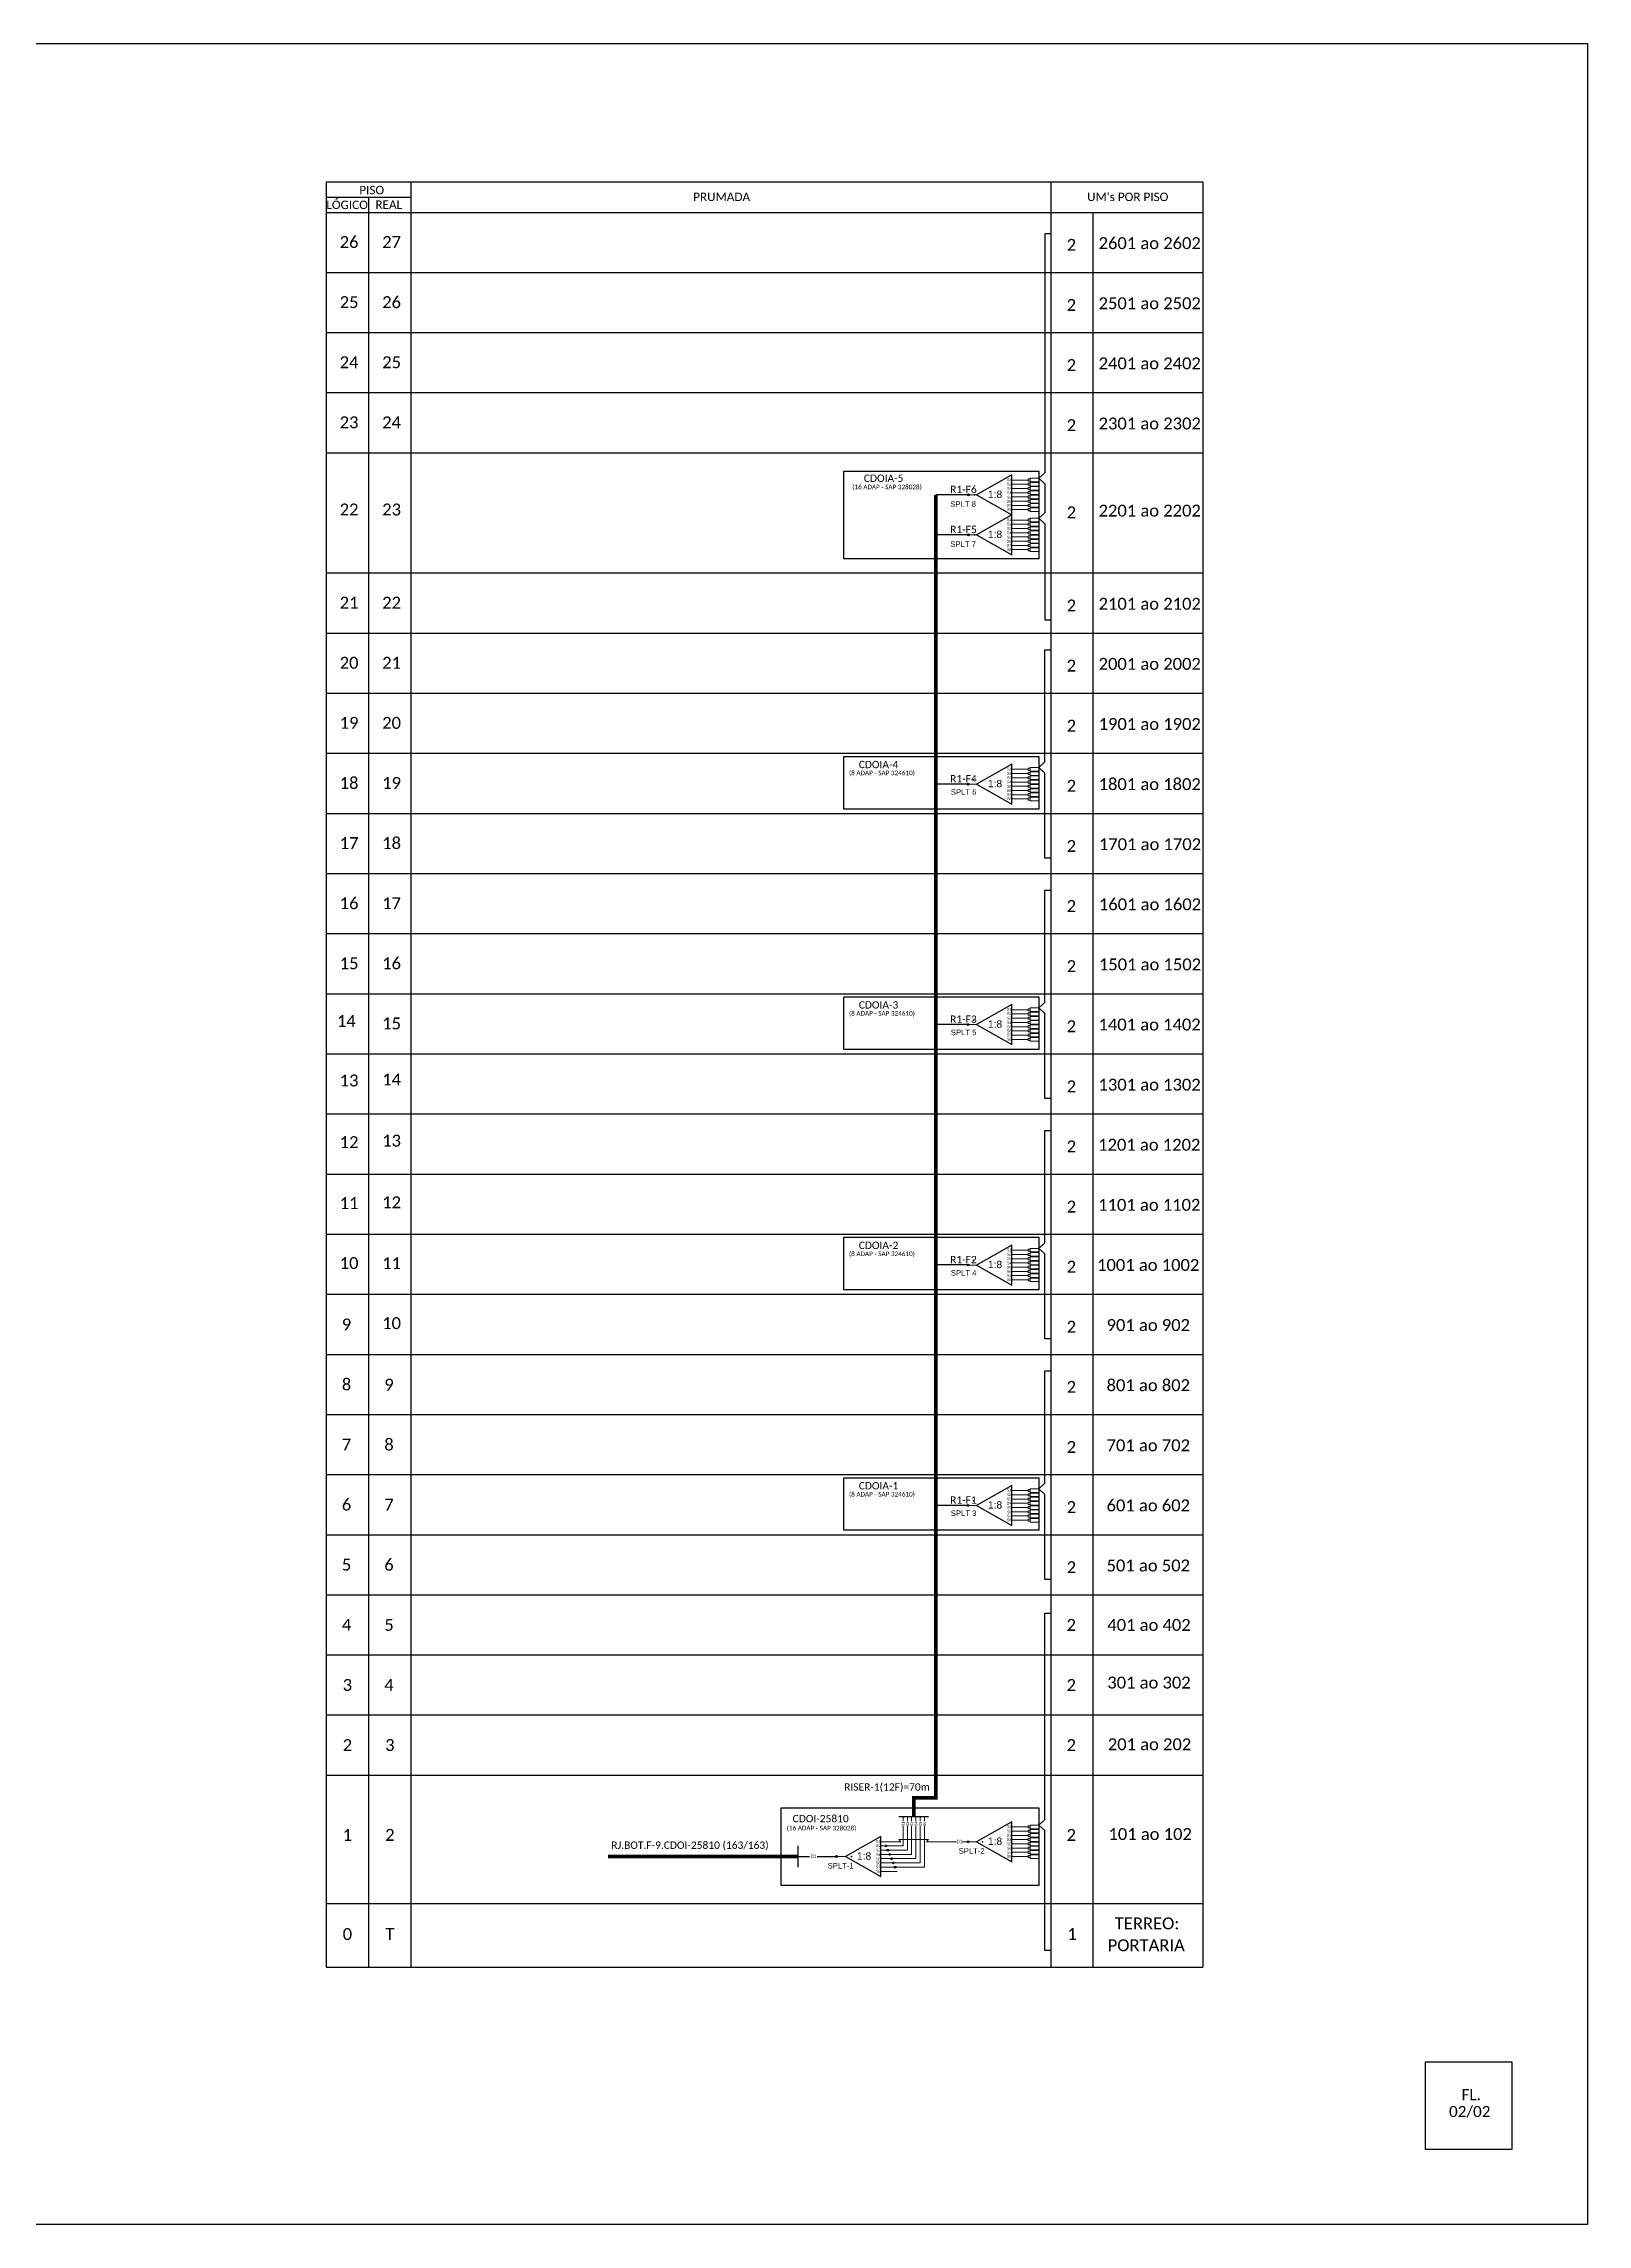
# Model space of a CAD drawing. Extents: x -4 to 1788, y 1 to 595.
# Drawn here: x 1368 to 1788, y 1 to 595 of the extents above; entities that cross this region are included whole.
import ezdxf
from ezdxf.enums import TextEntityAlignment as Align

# ---------------------------------------------------------------- set-up
doc = ezdxf.new("R2010")
doc.units = 0
doc.styles.add('ARIAL', font='arial.ttf')
doc.styles.add('WMF-Calibri0', font='calibri.ttf')

# ---------------------------------------------------------------- blocks, each defined once
blk = doc.blocks.new('SPLT_1-8_SC-APC')
at = {"color": 1}
blk.add_lwpolyline([(-7.37, -2.1), (-17.04, -7.55), (-7.37, -13), (-7.37, -2.1)], dxfattribs=at)
at = {"color": 3, "lineweight": 0}
for points in [[(-2.99, -3.51), (-7.37, -3.51)], [(-7.37, -4.66), (-2.99, -4.66)], [(-7.37, -5.82), (-2.99, -5.82)], [(-2.41, -3.02), (-2.41, -4)], [(-2.41, -3.02), (0, -3.02)], [(-2.41, -4), (0, -4)], [(-2.41, -4.17), (-2.41, -5.16)], [(-2.41, -4.17), (0, -4.17)], [(-2.41, -5.16), (0, -5.16)], [(-2.41, -5.32), (-2.41, -6.31)], [(-2.41, -5.32), (0, -5.32)], [(-7.37, -6.97), (-2.99, -6.97)], [(-7.37, -8.12), (-2.99, -8.12)], [(-7.37, -9.28), (-2.99, -9.28)], [(-7.37, -10.43), (-2.99, -10.43)], [(-7.37, -11.58), (-2.99, -11.58)], [(-2.41, -6.31), (0, -6.31)], [(-2.41, -6.48), (-2.41, -7.46)], [(-2.41, -6.48), (0, -6.48)], [(-2.41, -7.46), (0, -7.46)], [(-2.41, -7.63), (-2.41, -8.62)], [(-2.41, -7.63), (0, -7.63)], [(-2.41, -8.62), (0, -8.62)], [(-2.41, -8.78), (-2.41, -9.77)], [(-2.41, -8.78), (0, -8.78)], [(-2.41, -9.77), (0, -9.77)], [(-2.41, -9.94), (-2.41, -10.92)], [(-2.41, -9.94), (0, -9.94)], [(-2.41, -10.92), (0, -10.92)], [(-2.41, -11.09), (-2.41, -12.08)], [(-2.41, -11.09), (0, -11.09)], [(-2.41, -12.08), (0, -12.08)]]:
    blk.add_lwpolyline(points, dxfattribs=at)
for points in [[(-2.99, -3.22), (-2.41, -3.22), (-2.41, -3.8), (-2.99, -3.8)], [(-2.99, -4.38), (-2.41, -4.38), (-2.41, -4.95), (-2.99, -4.95)], [(-2.99, -5.53), (-2.41, -5.53), (-2.41, -6.1), (-2.99, -6.1)], [(-2.99, -6.68), (-2.41, -6.68), (-2.41, -7.26), (-2.99, -7.26)], [(-2.99, -7.84), (-2.41, -7.84), (-2.41, -8.41), (-2.99, -8.41)], [(-2.99, -8.99), (-2.41, -8.99), (-2.41, -9.56), (-2.99, -9.56)], [(-2.99, -10.14), (-2.41, -10.14), (-2.41, -10.72), (-2.99, -10.72)], [(-2.99, -11.3), (-2.41, -11.3), (-2.41, -11.87), (-2.99, -11.87)]]:
    blk.add_lwpolyline(points, close=True, dxfattribs=at)
at = {"color": 1, "lineweight": 0}
blk.add_lwpolyline([(-17.04, -7.55), (-19.26, -7.55)], dxfattribs=at)
at = {"color": 1, "style": 'ARIAL'}
for s, height, p in [('S1', 0.75, (-8.74, -3.78)), ('S2', 0.75, (-8.74, -4.97)), ('S3', 0.75, (-8.74, -6.18)), ('1:8', 2, (-13.91, -8.4)), ('S4', 0.75, (-8.74, -7.36)), ('S5', 0.75, (-8.74, -8.57)), ('S6', 0.75, (-8.74, -9.69)), ('S7', 0.75, (-8.74, -10.78)), ('S8', 0.75, (-8.74, -11.9))]:
    blk.add_text(s, height=height, dxfattribs=at).set_placement(p)
blk = doc.blocks.new('SPLITTER FUTURO')
blk.add_point((0, 0))
at = {"style": 'ARIAL', "text_generation_flag": 6, "flags": 4}
for tag, p, height in [('SPLT', (-6.22, -4.1), 1.5), ('INSTAL.', (-6.25, -6.09), 1.25)]:
    blk.add_attdef(tag, p, '', height=height, rotation=180, dxfattribs=at)
blk = doc.blocks.new('SPLITTER_')
blk.add_point((0, 0))
at = {"style": 'ARIAL', "flags": 4}
blk.add_attdef('SPLT', (0, -3.26), '', height=1.5, dxfattribs=at)

msp = doc.modelspace()

# ---------------------------------------------------------------- hatches: boundary and pattern name
h = msp.add_hatch(color=3)
h.dxf.hatch_style = 1
edge = h.paths.add_edge_path()
edge.add_arc((1619.85, 472.35), 0.256, 0, 360)
h = msp.add_hatch(color=3)
h.dxf.hatch_style = 1
edge = h.paths.add_edge_path()
edge.add_arc((1619.85, 461.46), 0.256, 0, 360)
h = msp.add_hatch(color=3)
h.dxf.hatch_style = 1
edge = h.paths.add_edge_path()
edge.add_arc((1619.82, 393.55), 0.242, 0, 360)
h = msp.add_hatch(color=3)
h.dxf.hatch_style = 1
edge = h.paths.add_edge_path()
edge.add_arc((1619.82, 328.06), 0.242, 0, 360)
h = msp.add_hatch(color=3)
h.dxf.hatch_style = 1
edge = h.paths.add_edge_path()
edge.add_arc((1619.82, 262.58), 0.242, 0, 360)
h = msp.add_hatch(color=3)
h.dxf.hatch_style = 1
edge = h.paths.add_edge_path()
edge.add_arc((1619.82, 197.09), 0.242, 0, 360)
h = msp.add_hatch(color=3)
h.dxf.hatch_style = 1
edge = h.paths.add_edge_path()
edge.add_arc((1583.91, 101.46), 0.242, 0, 360)
h = msp.add_hatch(color=3)
h.dxf.hatch_style = 1
edge = h.paths.add_edge_path()
edge.add_arc((1597.41, 104.34), 0.242, 0, 360)
h = msp.add_hatch(color=3)
h.dxf.hatch_style = 1
edge = h.paths.add_edge_path()
edge.add_arc((1597.91, 103.18), 0.242, 0, 360)
h = msp.add_hatch(color=3)
h.dxf.hatch_style = 1
edge = h.paths.add_edge_path()
edge.add_arc((1598.41, 102.03), 0.242, 0, 360)
h = msp.add_hatch(color=3)
h.dxf.hatch_style = 1
edge = h.paths.add_edge_path()
edge.add_arc((1598.91, 100.88), 0.242, 0, 360)
h = msp.add_hatch(color=3)
h.dxf.hatch_style = 1
edge = h.paths.add_edge_path()
edge.add_arc((1619.82, 105.49), 0.242, 0, 360)
h = msp.add_hatch(color=3)
h.dxf.hatch_style = 1
edge = h.paths.add_edge_path()
edge.add_arc((1599.41, 99.72), 0.242, 0, 360)
h = msp.add_hatch(color=3)
h.dxf.hatch_style = 1
edge = h.paths.add_edge_path()
edge.add_arc((1599.91, 98.57), 0.242, 0, 360)

# ---------------------------------------------------------------- linework, layer by layer
at = {"color": 5}
for p, q in [((1619.82, 393.55), (1610.61, 393.55)), ((1619.82, 328.06), (1610.61, 328.06)), ((1619.82, 262.58), (1610.61, 262.58)), ((1619.82, 197.09), (1610.61, 197.09))]:
    msp.add_line(p, q, dxfattribs=at)
at = {"color": 7}
msp.add_lwpolyline([(947.45, 595.26), (1788.45, 595.26), (1788.45, 1.26), (947.45, 1.26)], close=True, dxfattribs=at)
at = {"color": 0}
for points in [[(1683.73, 557.53), (1444.91, 557.53)], [(1444.91, 553.42), (1468.06, 553.42)], [(1444.91, 549.3), (1683.73, 549.3)]]:
    msp.add_lwpolyline(points, dxfattribs=at)
for points in [[(1444.91, 557.53), (1444.91, 71.31)], [(1456.49, 553.42), (1456.49, 71.31)], [(1468.06, 71.31), (1468.06, 557.53)], [(1642.3, 557.53), (1642.3, 71.31)], [(1683.73, 557.53), (1683.73, 71.31)], [(1653.87, 71.31), (1653.87, 549.3)], [(1444.91, 532.93), (1683.73, 532.93)], [(1444.91, 516.56), (1683.73, 516.56)], [(1444.91, 500.19), (1683.73, 500.19)], [(1444.91, 483.82), (1683.73, 483.82)], [(1444.91, 451.07), (1683.73, 451.07)], [(1444.91, 434.7), (1683.73, 434.7)], [(1444.91, 418.33), (1683.73, 418.33)], [(1444.91, 401.96), (1683.73, 401.96)], [(1444.91, 385.58), (1683.73, 385.58)], [(1444.91, 369.21), (1683.73, 369.21)], [(1444.91, 352.84), (1683.73, 352.84)], [(1444.91, 336.47), (1683.73, 336.47)], [(1444.91, 320.1), (1683.73, 320.1)], [(1444.91, 303.73), (1683.73, 303.73)], [(1444.91, 287.35), (1683.73, 287.35)], [(1444.91, 270.98), (1683.73, 270.98)], [(1444.91, 254.61), (1683.73, 254.61)], [(1444.91, 238.24), (1683.73, 238.24)], [(1444.91, 221.87), (1683.73, 221.87)], [(1444.91, 205.49), (1683.73, 205.49)], [(1444.91, 189.12), (1683.73, 189.12)], [(1444.91, 172.75), (1683.73, 172.75)], [(1444.91, 156.38), (1683.73, 156.38)], [(1444.91, 140.01), (1683.73, 140.01)], [(1444.91, 123.63), (1683.73, 123.63)], [(1444.91, 88.68), (1683.73, 88.68)], [(1444.91, 71.31), (1683.73, 71.31)]]:
    msp.add_lwpolyline(points)
at = {"color": 3}
for points in [[(1642.31, 543.49), (1640.66, 543.49), (1640.65, 478.39), (1639.08, 476.88), (1640.65, 475.37), (1640.65, 467.49), (1639.08, 465.99), (1640.65, 464.48), (1640.65, 438.31), (1642.3, 438.3)], [(1642.3, 373.41), (1640.65, 373.41), (1640.64, 396.57), (1639.08, 398.08), (1640.64, 399.59), (1640.64, 430.18), (1642.3, 430.18)], [(1642.3, 307.93), (1640.65, 307.93), (1640.64, 331.09), (1639.08, 332.59), (1640.64, 334.1), (1640.64, 364.7), (1642.3, 364.7)], [(1642.3, 242.44), (1640.65, 242.44), (1640.64, 265.6), (1639.08, 267.11), (1640.64, 268.61), (1640.64, 299.21), (1642.3, 299.21)], [(1642.3, 176.95), (1640.65, 176.95), (1640.64, 200.11), (1639.08, 201.62), (1640.64, 203.13), (1640.64, 233.72), (1642.3, 233.72)], [(1642.3, 75.82), (1640.65, 75.82), (1640.64, 108.51), (1639.08, 110.02), (1640.64, 111.52), (1640.64, 167.7), (1642.3, 167.7)], [(1573.45, 101.47), (1576.61, 101.47)], [(1578.68, 101.46), (1583.91, 101.46)]]:
    msp.add_lwpolyline(points, dxfattribs=at)
at = {"color": 1}
for points in [[(1585.95, 478.78), (1639.08, 478.78), (1639.08, 454.89), (1585.95, 454.89)], [(1585.95, 401.1), (1639.08, 401.1), (1639.08, 386.78), (1585.95, 386.78)], [(1585.95, 335.61), (1639.08, 335.61), (1639.08, 321.29), (1585.95, 321.29)], [(1585.95, 270.12), (1639.08, 270.12), (1639.08, 255.8), (1585.95, 255.8)], [(1585.95, 204.64), (1639.08, 204.64), (1639.08, 190.32), (1585.95, 190.32)], [(1568.81, 114.69), (1639.08, 114.69), (1639.08, 93.57), (1568.81, 93.57)]]:
    msp.add_lwpolyline(points, close=True, dxfattribs=at)
at = {"color": 5, "const_width": 1}
msp.add_lwpolyline([(1610.97, 472.35), (1610.97, 117.43), (1604.96, 117.43), (1604.96, 112.4)], dxfattribs=at)
at = {"color": 5}
for points in [[(1619.82, 472.35), (1610.97, 472.35)], [(1619.82, 461.46), (1610.97, 461.46)], [(1600.91, 112.4), (1609.01, 112.4)]]:
    msp.add_lwpolyline(points, dxfattribs=at)
at = {"color": 5, "lineweight": 0}
for points in [[(1597.65, 104.34), (1602.07, 104.34), (1602.07, 109.69)], [(1598.15, 103.18), (1603.23, 103.18), (1603.23, 109.69)], [(1598.65, 102.03), (1604.38, 102.03), (1604.38, 109.69)], [(1599.15, 100.88), (1605.54, 100.88), (1605.54, 109.69)], [(1599.65, 99.72), (1606.7, 99.72), (1606.7, 109.69)], [(1600.15, 98.57), (1607.85, 98.57), (1607.85, 109.69)], [(1602.07, 112.4), (1602.07, 111.12)], [(1603.23, 112.4), (1603.23, 111.11)], [(1604.38, 112.4), (1604.38, 111.12)], [(1605.54, 112.4), (1605.54, 111.12)], [(1606.7, 112.4), (1606.7, 111.11)], [(1607.86, 112.4), (1607.86, 111.12)]]:
    msp.add_lwpolyline(points, dxfattribs=at)
at = {"color": 1, "const_width": 1}
msp.add_lwpolyline([(1521.71, 101.47), (1573.45, 101.47)], dxfattribs=at)
at = {"color": 1}
for points in [[(1573.45, 98.54), (1573.45, 104.39)], [(1596.03, 106.9), (1586.36, 101.45), (1596.03, 96), (1596.03, 106.9)]]:
    msp.add_lwpolyline(points, dxfattribs=at)
at = {"color": 1, "lineweight": 0}
msp.add_lwpolyline([(1586.36, 101.45), (1584.14, 101.45)], dxfattribs=at)
at = {"color": 7, "lineweight": 0}
for points in [[(1596.03, 105.49), (1601.49, 105.49)], [(1596.03, 104.34), (1597.41, 104.34)], [(1596.03, 103.18), (1597.91, 103.18)], [(1596.03, 102.03), (1598.41, 102.03)], [(1601.49, 105.49), (1600.94, 106.11), (1604.26, 106.11)], [(1608.41, 105.49), (1608.97, 106.11), (1604.26, 106.11)], [(1616.59, 105.49), (1608.41, 105.49)], [(1619.58, 105.49), (1618.19, 105.49)], [(1596.03, 100.88), (1598.91, 100.88)], [(1596.03, 99.72), (1599.41, 99.72)], [(1596.03, 98.57), (1599.91, 98.57)], [(1596.03, 97.42), (1600.41, 97.42)]]:
    msp.add_lwpolyline(points, dxfattribs=at)
at = {"color": 0}
msp.add_lwpolyline([(1767.96, 45.46), (1744.25, 45.46), (1744.25, 21.75), (1767.96, 21.75)], close=True, dxfattribs=at)
at = {"color": 3}
for centre, radius in [((1619.85, 472.35), 0.256), ((1619.85, 461.46), 0.256), ((1619.82, 393.55), 0.242), ((1619.82, 328.06), 0.242), ((1619.82, 262.58), 0.242), ((1619.82, 197.09), 0.242), ((1583.91, 101.46), 0.242), ((1597.41, 104.34), 0.242), ((1597.91, 103.18), 0.242), ((1598.41, 102.03), 0.242), ((1598.91, 100.88), 0.242), ((1619.82, 105.49), 0.242), ((1599.41, 99.72), 0.242), ((1599.91, 98.57), 0.242)]:
    msp.add_circle(centre, radius, dxfattribs=at)

# ---------------------------------------------------------------- block references
for p in [(1639.08, 479.9), (1639.08, 469), (1639.08, 401.1), (1639.08, 335.61), (1639.08, 270.12), (1639.08, 204.64), (1639.08, 113.03)]:
    msp.add_blockref('SPLT_1-8_SC-APC', p, dxfattribs=at)
ref = msp.add_blockref('SPLITTER_', (1621.47, 472.35), dxfattribs=dict(xscale=-1))
ref.add_attrib('SPLT', 'SPLT 8', (1614.93, 469.09), dxfattribs={"height": 1.5, "style": 'ARIAL'})
ref = msp.add_blockref('SPLITTER_', (1621.47, 461.46), dxfattribs=dict(xscale=-1))
ref.add_attrib('SPLT', 'SPLT 7', (1614.93, 458.19), dxfattribs={"height": 1.5, "style": 'ARIAL'})
ref = msp.add_blockref('SPLITTER FUTURO', (1621.28, 394.77))
ref.add_attrib('SPLT', 'SPLT 6', (1615.06, 390.67), dxfattribs={"height": 1.5, "rotation": 180, "style": 'ARIAL', "text_generation_flag": 6})
ref = msp.add_blockref('SPLITTER FUTURO', (1621.28, 329.28))
ref.add_attrib('SPLT', 'SPLT 5', (1615.06, 325.18), dxfattribs={"height": 1.5, "rotation": 180, "style": 'ARIAL', "text_generation_flag": 6})
ref = msp.add_blockref('SPLITTER FUTURO', (1621.28, 263.79))
ref.add_attrib('SPLT', 'SPLT 4', (1615.06, 259.69), dxfattribs={"height": 1.5, "rotation": 180, "style": 'ARIAL', "text_generation_flag": 6})
ref = msp.add_blockref('SPLITTER FUTURO', (1621.28, 198.3))
ref.add_attrib('SPLT', 'SPLT 3', (1615.06, 194.21), dxfattribs={"height": 1.5, "rotation": 180, "style": 'ARIAL', "text_generation_flag": 6})
ref = msp.add_blockref('SPLITTER_', (1588.04, 101.45), dxfattribs=dict(xscale=-1))
ref.add_attrib('SPLT', 'SPLT-1', (1581.51, 98.19), dxfattribs={"height": 1.5, "style": 'ARIAL'})
ref = msp.add_blockref('SPLITTER_', (1623.72, 105.49), dxfattribs=dict(xscale=-1))
ref.add_attrib('SPLT', 'SPLT-2', (1617.19, 102.23), dxfattribs={"height": 1.5, "style": 'ARIAL'})

# ---------------------------------------------------------------- texts
at = {"color": 0, "style": 'WMF-Calibri0'}
for s, p in [('  LÓGICO', (1443.33, 550.2)), ('     PISO', (1449.88, 554.22)), ('    REAL', (1455.09, 550.25)), ('PRUMADA', (1544.88, 552.37)), ("UM's POR PISO", (1652.19, 552.37))]:
    msp.add_text(s, height=2.3, dxfattribs=at).set_placement(p)
at = {"color": 7, "style": 'WMF-Calibri0'}
for s, p in [('26', (1451.16, 541.21)), ('27', (1462.74, 541.21)), ('25', (1451.16, 524.84)), ('26', (1462.74, 524.84)), ('24', (1451.16, 508.47)), ('25', (1462.74, 508.47)), ('23', (1451.16, 492.1)), ('24', (1462.74, 492.1)), ('22', (1451.16, 468.36)), ('23', (1462.74, 468.36)), ('21', (1451.16, 442.98)), ('22', (1462.74, 442.98)), ('20', (1451.16, 426.61)), ('21', (1462.74, 426.61)), ('19', (1451.16, 410.24)), ('20', (1462.74, 410.24)), ('18', (1451.16, 393.87)), ('19', (1462.74, 393.87)), ('17', (1451.16, 377.5)), ('18', (1462.74, 377.5)), ('16', (1451.16, 361.12)), ('17', (1462.74, 361.12)), ('15', (1451.16, 344.75)), ('16', (1462.74, 344.75)), ('14', (1450.41, 329.03)), ('15', (1462.74, 328.38)), ('13', (1451.16, 312.83)), ('14', (1462.74, 313.1)), ('12', (1451.16, 296.04)), ('13', (1462.74, 296.45)), ('11', (1451.16, 279.45)), ('12', (1462.74, 279.66)), ('10', (1451.16, 263.11)), ('11', (1462.74, 263.07)), ('10', (1462.74, 246.74))]:
    msp.add_text(s, height=3.24, dxfattribs=at).set_placement(p, align=Align.MIDDLE_CENTER)
for s, p in [('2601 ao 2602', (1655.32, 539.29)), ('2501 ao 2502', (1655.32, 522.92)), ('2401 ao 2402', (1655.32, 506.55)), ('2301 ao 2302', (1655.32, 490.17)), ('2201 ao 2202', (1655.32, 466.44)), ('2101 ao 2102', (1655.32, 441.06)), ('2001 ao 2002', (1655.32, 424.69)), ('1901 ao 1902', (1655.32, 408.31)), ('1801 ao 1802', (1655.32, 391.94)), ('1701 ao 1702', (1655.39, 375.57)), ('1601 ao 1602', (1655.39, 359.2)), ('1501 ao 1502', (1655.39, 342.83)), ('1401 ao 1402', (1655.29, 326.45)), ('1301 ao 1302', (1655.29, 310.08)), ('1201 ao 1202', (1655.2, 293.71)), ('1101 ao 1102', (1655.2, 277.34)), ('1001 ao 1002', (1654.91, 260.97)), ('901 ao 902', (1657.49, 244.6)), ('801 ao 802', (1657.49, 228.22)), ('701 ao 702', (1657.49, 211.85)), ('601 ao 602', (1657.49, 195.48)), ('501 ao 502', (1657.49, 179.11)), ('401 ao 402', (1657.68, 162.92)), ('301 ao 302', (1657.68, 147.22)), ('201 ao 202', (1657.83, 130.41)), ('101 ao 102', (1658, 105.96)), ('TERREO:', (1659.73, 81.62)), ('PORTARIA', (1657.78, 75.67))]:
    msp.add_text(s, height=3.24, dxfattribs=at).set_placement(p)
at = {"color": 1, "style": 'WMF-Calibri0'}
for s, p in [('(16 ADAP - SAP 328028)', (1597.69, 473.87)), ('(8 ADAP - SAP 324610)', (1596.3, 395.98)), ('(8 ADAP - SAP 324610)', (1596.3, 330.49)), ('(8 ADAP - SAP 324610)', (1596.3, 265)), ('(8 ADAP - SAP 324610)', (1596.3, 199.51)), ('(16 ADAP - SAP 328028)', (1579.85, 108.57))]:
    msp.add_text(s, height=1.25, dxfattribs=at).set_placement(p, align=Align.CENTER)
at = {"color": 1}
for s, height, style, p in [('CDOIA-5', 2, 'WMF-Calibri0', (1591.38, 475.88)), ('CDOIA-4', 2, 'WMF-Calibri0', (1589.99, 397.9)), ('CDOIA-3', 2, 'WMF-Calibri0', (1589.99, 332.42)), ('CDOIA-2', 2, 'WMF-Calibri0', (1589.99, 266.93)), ('CDOIA-1', 2, 'WMF-Calibri0', (1589.99, 201.44)), ('CDOI-25810', 2, 'WMF-Calibri0', (1571.98, 110.79)), ('RJ.BOT.F-9.CDOI-25810 (163/163)', 2, 'WMF-Calibri0', (1522.59, 103.55)), ('1:8', 2, 'ARIAL', (1589.49, 100.6)), ('S1', 0.75, 'ARIAL', (1594.66, 105.22)), ('S2', 0.75, 'ARIAL', (1594.66, 104.03)), ('S3', 0.75, 'ARIAL', (1594.66, 102.82)), ('S4', 0.75, 'ARIAL', (1594.66, 101.64)), ('S5', 0.75, 'ARIAL', (1594.66, 100.43)), ('S6', 0.75, 'ARIAL', (1594.66, 99.31)), ('S7', 0.75, 'ARIAL', (1594.66, 98.21)), ('S8', 0.75, 'ARIAL', (1594.66, 97.1))]:
    msp.add_text(s, height=height, dxfattribs=dict(at, style=style)).set_placement(p)
at = {"color": 5, "style": 'WMF-Calibri0'}
for s, p in [('R1-F6', (1614.89, 472.83)), ('R1-F5', (1614.89, 461.93)), ('R1-F4', (1614.88, 394.03)), ('R1-F3', (1614.88, 328.54)), ('R1-F2', (1614.88, 263.05)), ('R1-F1', (1614.88, 197.57)), ('RISER-1(12F)=70m', (1586.01, 119.4))]:
    msp.add_text(s, height=2, dxfattribs=at).set_placement(p)
at = {"style": 'ARIAL'}
for s, p in [('01', (1602.08, 110.37)), ('02', (1603.28, 110.37)), ('03', (1604.44, 110.37)), ('04', (1605.6, 110.37)), ('05', (1606.75, 110.37)), ('06', (1607.91, 110.37))]:
    msp.add_text(s, height=0.75, rotation=90, dxfattribs=at).set_placement(p, align=Align.MIDDLE_CENTER)
for p in [(1577.7, 101.52), (1617.45, 105.53)]:
    msp.add_text('01', height=1, dxfattribs=at).set_placement(p, align=Align.MIDDLE_CENTER)
at = {"style": 'WMF-Calibri0'}
for s, p in [('FL.', (1754.18, 35.09)), ('02/02', (1750.76, 30.5))]:
    msp.add_text(s, height=3, dxfattribs=at).set_placement(p)
at = {"color": 7, "style": 'WMF-Calibri0'}
for tag, flags, p in [('2', 4, (1647.9, 540.44)), ('2', 4, (1647.9, 524.07)), ('2', 4, (1647.9, 507.7)), ('2', 4, (1647.9, 491.33)), ('2', 4, (1647.9, 467.59)), ('2', 4, (1647.9, 442.21)), ('2', 4, (1647.9, 425.84)), ('2', 4, (1647.9, 409.47)), ('2', 4, (1647.9, 393.1)), ('2', 4, (1647.9, 376.72)), ('2', 4, (1647.9, 360.35)), ('2', 4, (1647.9, 343.98)), ('2', 4, (1647.9, 327.61)), ('2', 4, (1647.9, 311.24)), ('2', 4, (1647.9, 294.87)), ('2', 4, (1647.9, 278.49)), ('2', 4, (1647.9, 262.12)), ('9', 4, (1450.46, 246.36)), ('2', 4, (1647.9, 245.75)), ('8', 4, (1450.46, 230.05)), ('9', 4, (1462.03, 229.98)), ('2', 4, (1647.9, 229.38)), ('7', 4, (1450.46, 213.68)), ('8', 4, (1462.03, 213.68)), ('2', 4, (1647.9, 213.01)), ('6', 4, (1450.46, 197.31)), ('7', 4, (1462.03, 197.31)), ('2', 4, (1647.9, 196.63)), ('5', 4, (1450.46, 180.94)), ('6', 4, (1462.03, 180.94)), ('2', 4, (1647.9, 180.26)), ('4', 4, (1450.46, 164.56)), ('5', 4, (1462.03, 164.56)), ('2', 4, (1647.87, 164.55)), ('3', 4, (1450.7, 148.19)), ('4', 4, (1462.03, 148.19)), ('2', 4, (1647.87, 148.18)), ('2', 4, (1450.7, 131.82)), ('3', 4, (1462.27, 131.82)), ('2', 4, (1647.87, 131.81)), ('1', 4, (1450.7, 107.35)), ('2', 4, (1462.27, 107.35)), ('2', 4, (1647.87, 107.34)), ('0', 4, (1450.7, 80.34)), ('T', 12, (1462.27, 80.38)), ('1', 4, (1648.08, 80.37))]:
    msp.add_attdef(tag, text='XX', height=3.24, dxfattribs=dict(at, flags=flags)).set_placement(p, align=Align.MIDDLE_CENTER)

doc.saveas('drawing.dxf')
